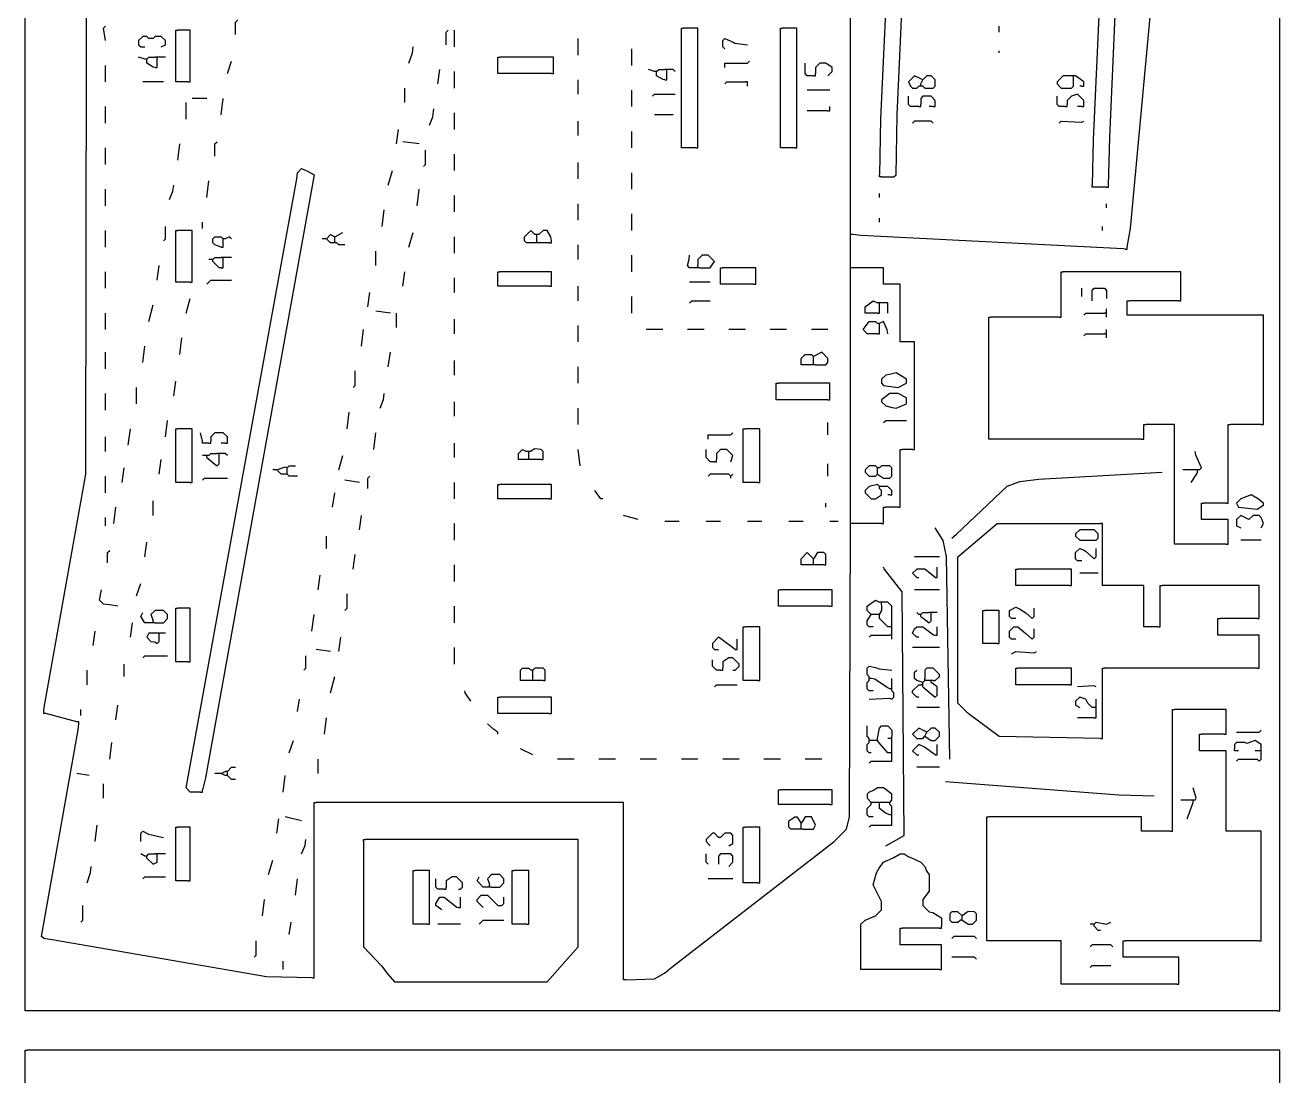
# Model space of a CAD drawing. Extents: x 46 to 1664, y 39 to 1996.
# Drawn here: x 46 to 654, y 996 to 1504 of the extents above; entities that cross this region are included whole.
import ezdxf

# ---------------------------------------------------------------- set-up
doc = ezdxf.new("R2010")
doc.units = 0
doc.layers.get('0').update_dxf_attribs({"linetype": 'CONTINUOUS'})

msp = doc.modelspace()

# ---------------------------------------------------------------- linework, layer by layer
at = {"color": 7, "linetype": 'CONTINUOUS'}
for points in [[(46, 1028), (46, 1995)], [(654, 1028), (654, 1995)], [(580, 1397), (581.538071, 1406.032995), (625.405405, 1876.932432), (626, 1878), (626, 1890), (625, 1891), (612, 1891)], [(461, 1431), (467, 1431), (468, 1432), (468.482797, 1460.983907), (485.466926, 1835.970817), (486, 1837), (486, 1854), (484, 1856), (481, 1856), (478, 1853), (477.518471, 1826.017197), (460.541176, 1459.035294), (460, 1432)], [(571, 1427), (571.521664, 1450.019931), (589, 1850), (588, 1851), (584, 1851), (582, 1849), (581.615385, 1845.076923), (563.477358, 1448.979245), (563, 1427)], [(55, 1172), (55.3, 1173.9), (75.501196, 1287.00119), (76, 1705)], [(446, 1404), (446, 1572)], [(85, 1497), (84, 1503), (85, 1504)], [(119, 1501), (119, 1502), (120, 1502)], [(125, 1502), (120, 1502)], [(126, 1501), (126, 1502), (125, 1502)], [(148, 1500), (148, 1506), (149, 1507)], [(250, 1495), (250, 1501), (251, 1502)], [(254, 1494), (254, 1502)], [(364, 1502), (364, 1503), (365, 1503)], [(364, 1446), (364, 1502)], [(371, 1503), (365, 1503)], [(372, 1502), (372, 1503), (371, 1503)], [(372, 1446), (372, 1502)], [(412, 1502), (412, 1503), (413, 1503)], [(412, 1446), (412, 1502)], [(419, 1503), (413, 1503)], [(420, 1502), (420, 1503), (419, 1503)], [(420, 1446), (420, 1502)], [(518, 1501), (518, 1504)], [(112, 1494), (114, 1495), (114, 1497), (112, 1499), (109, 1499), (108, 1498), (106, 1498), (105, 1499), (103, 1499), (101, 1497), (101, 1495), (102, 1494), (104, 1494)], [(119, 1478), (119, 1501)], [(126, 1478), (126, 1501)], [(314, 1490), (314, 1498)], [(385, 1493), (384, 1494), (384, 1497), (385, 1498), (389.1, 1496.2), (389.9, 1495.8), (396, 1495)], [(232, 1486), (233.647059, 1491.088235), (234, 1494)], [(340, 1485), (340, 1493)], [(518, 1491), (518, 1492)], [(85, 1477), (85, 1485)], [(104, 1488), (101, 1489)], [(105, 1488), (104, 1488)], [(105, 1488), (106, 1489), (109, 1489)], [(105, 1487), (105, 1488)], [(109, 1484), (108.1, 1484.2), (105, 1486), (105, 1487)], [(110, 1489), (109, 1489)], [(109, 1484), (110, 1484), (110, 1485)], [(111, 1489), (110, 1489)], [(110, 1488), (110, 1489)], [(110, 1485), (110, 1488)], [(114, 1489), (111, 1489)], [(144, 1481), (146, 1487)], [(275, 1488), (275, 1489), (276, 1489)], [(275, 1482), (275, 1488)], [(301, 1489), (276, 1489)], [(302, 1488), (302, 1489), (301, 1489)], [(302, 1482), (302, 1488)], [(385, 1485), (385, 1486), (386, 1486)], [(385, 1484), (385, 1485)], [(386, 1486), (396, 1486), (397, 1487)], [(428, 1480), (425, 1480), (424, 1481), (424, 1486)], [(435, 1480), (437, 1482), (437, 1484), (434, 1486), (431, 1486), (429, 1484), (429, 1481)], [(120, 1477), (119, 1477), (119, 1478)], [(125, 1477), (126, 1477), (126, 1478)], [(246, 1476), (247, 1483)], [(254, 1474), (254, 1482)], [(276, 1481), (275, 1481), (275, 1482)], [(301, 1481), (276, 1481)], [(301, 1481), (302, 1481), (302, 1482)], [(314, 1471), (314, 1478)], [(351, 1482), (348, 1483)], [(352, 1482), (351, 1482)], [(352, 1482), (353, 1483), (356, 1483)], [(352, 1481), (352, 1482)], [(356, 1478), (355.1, 1478.2), (352, 1480), (352, 1481)], [(357, 1483), (356, 1483)], [(356, 1478), (357, 1478), (357, 1479)], [(358, 1483), (357, 1483)], [(357, 1482), (357, 1483)], [(357, 1479), (357, 1482)], [(361, 1482), (360, 1483), (358, 1483)], [(428, 1480), (429, 1480), (429, 1481)], [(481, 1478), (477, 1480), (474, 1477), (475, 1475), (476, 1474), (478, 1474), (479, 1475)], [(480, 1476), (481, 1478)], [(481, 1475), (482, 1474), (486, 1474), (487, 1475), (487, 1478), (485, 1480), (483, 1480), (481, 1478)], [(553, 1480), (549, 1480), (546, 1477), (546, 1476), (548, 1474), (553, 1474), (554, 1475), (554, 1479)], [(554, 1480), (553, 1480)], [(555, 1480), (554, 1480)], [(554, 1479), (554, 1480)], [(559, 1476), (559, 1477), (556.1, 1479.2), (555, 1480)], [(113, 1477), (103, 1477)], [(125, 1477), (120, 1477)], [(230, 1467), (230, 1474)], [(340, 1465), (340, 1473)], [(385, 1476), (386, 1477), (395, 1477)], [(396, 1476), (396, 1477), (395, 1477)], [(396, 1475), (396, 1476)], [(436, 1473), (425, 1473)], [(480, 1475), (479, 1475)], [(480, 1475), (480, 1476)], [(481, 1475), (480, 1475)], [(558, 1475), (557, 1475)], [(558, 1475), (559, 1475), (559, 1476)], [(124, 1459), (124, 1467)], [(134, 1469), (127, 1469)], [(141, 1461), (142, 1469)], [(350, 1470), (351, 1471), (361, 1471)], [(479, 1465), (475, 1465), (474, 1466), (474, 1470)], [(479, 1465), (480, 1465), (480, 1466)], [(487, 1466), (487, 1468), (485, 1470), (481, 1470), (480, 1469), (480, 1466)], [(486, 1465), (487, 1465), (487, 1466)], [(550, 1465), (547, 1465), (546, 1466), (546, 1470)], [(550, 1465), (551, 1465), (551, 1466)], [(559, 1466), (559, 1468), (556, 1471), (553, 1470), (551, 1468), (551, 1466)], [(558, 1465), (559, 1465), (559, 1466)], [(85, 1457), (85, 1465)], [(242, 1456), (243.615385, 1460.076923), (244, 1464)], [(254, 1454), (254, 1462)], [(360, 1461), (351, 1461)], [(435, 1463), (425, 1463)], [(435, 1463), (436, 1463), (436, 1464)], [(436, 1464), (436, 1465)], [(486, 1465), (484, 1465)], [(558, 1465), (556, 1465)], [(226, 1447), (227, 1454)], [(314, 1451), (314, 1458)], [(486, 1457), (485, 1458), (477, 1458), (476, 1457)], [(547, 1457), (548, 1458), (558, 1457.5), (559, 1458)], [(138, 1441), (138, 1447), (139, 1448)], [(237, 1447), (229, 1448)], [(340, 1445), (340, 1453)], [(85, 1437), (85, 1445)], [(120, 1439), (121, 1447)], [(239, 1436), (240, 1437), (240, 1444)], [(254, 1434), (254, 1442)], [(365, 1445), (364, 1445), (364, 1446)], [(371, 1445), (365, 1445)], [(371, 1445), (372, 1445), (372, 1446)], [(413, 1445), (412, 1445), (412, 1446)], [(419, 1445), (413, 1445)], [(419, 1445), (420, 1445), (420, 1446)], [(131, 1133), (126, 1133), (124, 1135), (177.647059, 1430.088235), (178, 1433), (180, 1435), (182.9, 1433.7), (186, 1432), (133.352941, 1139.911765), (132, 1134)], [(314, 1430), (314, 1438)], [(134, 1421), (135, 1429)], [(222, 1427), (224, 1434)], [(340, 1425), (340, 1433)], [(461, 1431), (460, 1431), (460, 1432)], [(85, 1417), (85, 1425)], [(116, 1420), (117.647059, 1424.088235), (118, 1427)], [(236, 1417), (237, 1425)], [(460, 1421), (460, 1423)], [(564, 1426), (563, 1426), (563, 1427)], [(570, 1426), (564, 1426)], [(570, 1426), (571, 1426), (571, 1427)], [(254, 1414), (254, 1422)], [(314, 1410), (314, 1418)], [(570, 1416), (570, 1418)], [(219, 1407), (220, 1415)], [(340, 1405), (340, 1413)], [(460, 1409), (460, 1411)], [(85, 1397), (85, 1405)], [(113, 1400), (114, 1401), (114, 1407)], [(119, 1404), (119, 1405), (120, 1405)], [(126, 1405), (120, 1405)], [(127, 1404), (127, 1405), (126, 1405)], [(132, 1406), (132, 1409)], [(293, 1399), (289, 1399), (288, 1400), (288, 1402), (291, 1405), (293, 1403)], [(301, 1400), (300.7, 1401.9), (299, 1405), (297, 1405), (295, 1403)], [(568, 1405), (568, 1407)], [(119, 1381), (119, 1404)], [(127, 1381), (127, 1404)], [(141, 1397), (138, 1398), (137, 1399), (137, 1401), (138, 1402), (141, 1402), (142, 1401)], [(143, 1401), (142, 1401)], [(142, 1400), (142, 1401)], [(142, 1398), (142, 1400)], [(146, 1401), (145, 1402), (143, 1401)], [(192, 1401), (190, 1401)], [(192, 1401), (194, 1403), (196, 1402)], [(195, 1399), (194, 1399), (192, 1401)], [(196, 1399), (195, 1399)], [(196, 1402), (200, 1404)], [(196, 1400), (196, 1402)], [(196, 1399), (196, 1400)], [(197, 1399), (196, 1399)], [(201, 1398), (198, 1398), (197, 1399)], [(232, 1397), (234, 1404)], [(254, 1394), (254, 1402)], [(294, 1403), (293, 1403)], [(294, 1399), (293, 1399)], [(295, 1403), (294, 1403)], [(294, 1402), (294, 1403)], [(294, 1400), (294, 1402)], [(294, 1399), (294, 1400)], [(295, 1399), (294, 1399)], [(300, 1399), (295, 1399)], [(300, 1399), (301, 1399), (301, 1400)], [(446, 1403), (446, 1404)], [(447, 1403), (446, 1403)], [(446, 1402), (446, 1403)], [(446, 1388), (446, 1402)], [(579, 1396), (578.1, 1396.2), (450.923077, 1402.615385), (447, 1403)], [(141, 1397), (142, 1397), (142, 1398)], [(216, 1388), (216, 1395)], [(314, 1391), (314, 1398)], [(340, 1385), (340, 1393)], [(371, 1387), (368, 1387), (367, 1388), (367.7, 1391.1), (368, 1393)], [(373, 1387), (378, 1387), (379.2, 1388.9), (380, 1390), (377, 1393), (374, 1393), (372, 1391), (372, 1388)], [(579, 1396), (580, 1396), (580, 1397)], [(110, 1381), (111, 1388)], [(136, 1391), (135, 1391)], [(137, 1391), (136, 1391)], [(137, 1391), (138, 1392), (141, 1392)], [(137, 1390), (137, 1391)], [(141, 1387), (140, 1387), (137, 1390)], [(142, 1392), (141, 1392)], [(141, 1387), (142, 1387), (142, 1388)], [(143, 1392), (142, 1392)], [(142, 1391), (142, 1392)], [(142, 1388), (142, 1391)], [(146, 1392), (143, 1392)], [(372, 1387), (371, 1387)], [(372, 1387), (372, 1388)], [(373, 1387), (372, 1387)], [(383, 1386), (383, 1387), (384, 1387)], [(399, 1387), (384, 1387)], [(400, 1386), (400, 1387), (399, 1387)], [(446, 1387), (446, 1388)], [(447, 1387), (446, 1387)], [(446, 1386), (446, 1387)], [(461, 1387), (447, 1387)], [(462, 1386), (462, 1387), (461, 1387)], [(85, 1377), (85, 1385)], [(120, 1380), (119, 1380), (119, 1381)], [(126, 1380), (127, 1380), (127, 1381)], [(134, 1379), (136, 1381), (146, 1381)], [(229, 1378), (230, 1385)], [(254, 1375), (254, 1382)], [(275, 1384), (275, 1385), (276, 1385)], [(275, 1379), (275, 1384)], [(300, 1385), (276, 1385)], [(301, 1384), (301, 1385), (300, 1385)], [(301, 1379), (301, 1384)], [(383, 1380), (383, 1386)], [(400, 1380), (400, 1386)], [(446, 1264), (446, 1386)], [(462, 1380), (462, 1386)], [(548, 1384), (548, 1385), (549, 1385)], [(548, 1364), (548, 1384)], [(605, 1385), (549, 1385)], [(606, 1384), (606, 1385), (605, 1385)], [(606, 1372), (606, 1384)], [(126, 1380), (120, 1380)], [(212, 1368), (213, 1375)], [(276, 1378), (275, 1378), (275, 1379)], [(300, 1378), (276, 1378)], [(300, 1378), (301, 1378), (301, 1379)], [(314, 1371), (314, 1378)], [(378, 1380), (368, 1380)], [(384, 1379), (383, 1379), (383, 1380)], [(399, 1379), (384, 1379)], [(399, 1379), (400, 1379), (400, 1380)], [(463, 1379), (462, 1379), (462, 1380)], [(469, 1379), (463, 1379)], [(470, 1378), (470, 1379), (469, 1379)], [(470, 1352), (470, 1378)], [(558, 1373), (558, 1377)], [(563, 1371), (563, 1376), (564, 1377), (569, 1377), (570, 1376), (570, 1372)], [(106, 1361), (108, 1369)], [(124, 1365), (126, 1372)], [(340, 1365), (340, 1373)], [(368, 1370), (369, 1371), (378, 1371)], [(453, 1366), (453, 1368), (457, 1371), (459, 1370)], [(460, 1370), (459, 1370)], [(461, 1370), (460, 1370)], [(460, 1369), (460, 1370)], [(460, 1366), (460, 1369)], [(463, 1370), (461, 1370)], [(464, 1369), (464, 1370), (463, 1370)], [(464, 1365), (464, 1369)], [(580, 1370), (580, 1371), (581, 1371)], [(580, 1365), (580, 1370)], [(605, 1371), (581, 1371)], [(605, 1371), (606, 1371), (606, 1372)], [(85, 1357), (85, 1365)], [(223, 1365), (216, 1366)], [(226, 1358), (226, 1365)], [(254, 1355), (254, 1362)], [(454, 1365), (453, 1365), (453, 1366)], [(459, 1365), (454, 1365)], [(459, 1365), (460, 1365), (460, 1366)], [(513, 1362), (513, 1363), (514, 1363)], [(513, 1305), (513, 1362)], [(547, 1363), (514, 1363)], [(547, 1363), (548, 1363), (548, 1364)], [(559, 1364), (560, 1365), (569, 1365)], [(570, 1365), (569, 1365)], [(570, 1366), (570, 1367)], [(570, 1365), (570, 1366)], [(570, 1364), (570, 1365)], [(570, 1363), (570, 1364)], [(581, 1364), (580, 1364), (580, 1365)], [(645, 1364), (581, 1364)], [(646, 1363), (646, 1364), (645, 1364)], [(646, 1312), (646, 1363)], [(209, 1349), (210, 1357)], [(314, 1351), (314, 1359)], [(355, 1357), (347, 1357)], [(375, 1357), (367, 1357)], [(395, 1357), (387, 1357)], [(415, 1357), (407, 1357)], [(435, 1357), (427, 1357)], [(459, 1355), (454, 1355), (452, 1357), (455, 1361), (458, 1361), (459, 1360)], [(460, 1360), (459, 1360)], [(459, 1355), (460, 1355), (460, 1356)], [(464, 1355), (463.7, 1356.9), (462, 1361), (460, 1360)], [(460, 1359), (460, 1360)], [(460, 1356), (460, 1359)], [(570, 1356), (570, 1357)], [(570, 1355), (570, 1356)], [(121, 1345), (122, 1353)], [(471, 1351), (470, 1351), (470, 1352)], [(476, 1351), (471, 1351)], [(477, 1350), (477, 1351), (476, 1351)], [(477, 1300), (477, 1350)], [(559, 1354), (560, 1355), (569, 1355)], [(570, 1355), (569, 1355)], [(570, 1354), (570, 1355)], [(570, 1353), (570, 1354)], [(85, 1338), (85, 1346)], [(103, 1341), (104, 1349)], [(222, 1339), (223, 1346)], [(422, 1341), (422, 1343), (424, 1345), (427, 1345), (428, 1344)], [(429, 1340), (434, 1340), (435, 1341), (435, 1343), (432, 1346), (428, 1344)], [(428, 1341), (428, 1344)], [(254, 1335), (254, 1342)], [(314, 1331), (314, 1339)], [(423, 1340), (422, 1340), (422, 1341)], [(427, 1340), (423, 1340)], [(428, 1340), (427, 1340)], [(428, 1340), (428, 1341)], [(429, 1340), (428, 1340)], [(118, 1325), (119, 1332)], [(205, 1329), (206, 1330), (206, 1337)], [(469, 1329), (473, 1331), (473, 1333), (468, 1336), (464.9, 1335.3), (463, 1335), (461, 1333), (461, 1331), (462, 1330), (469, 1329)], [(85, 1318), (85, 1326)], [(100, 1321), (100, 1329)], [(218, 1319), (219.647059, 1323.088235), (220, 1326)], [(410, 1330), (410, 1331), (411, 1331)], [(410, 1324), (410, 1330)], [(435, 1331), (411, 1331)], [(436, 1330), (436, 1331), (435, 1331)], [(436, 1324), (436, 1330)], [(468, 1319), (473, 1321), (473, 1324), (469, 1326), (465, 1326), (461, 1323), (461, 1322), (463, 1320), (466.1, 1319.3), (468, 1319)], [(254, 1315), (254, 1322)], [(411, 1323), (410, 1323), (410, 1324)], [(435, 1323), (411, 1323)], [(435, 1323), (436, 1323), (436, 1324)], [(202, 1309), (203, 1317)], [(314, 1311), (314, 1319)], [(96, 1301), (97, 1309)], [(114, 1305), (115, 1313)], [(119, 1308), (119, 1309), (120, 1309)], [(119, 1284), (119, 1308)], [(126, 1309), (120, 1309)], [(127, 1308), (127, 1309), (126, 1309)], [(127, 1284), (127, 1308)], [(394, 1308), (394, 1309), (395, 1309)], [(394, 1284), (394, 1308)], [(401, 1309), (395, 1309)], [(402, 1308), (402, 1309), (401, 1309)], [(402, 1284), (402, 1308)], [(435, 1306), (435, 1312)], [(462, 1312), (463, 1313), (473, 1313)], [(588, 1310), (588, 1311), (589, 1311)], [(588, 1305), (588, 1310)], [(602, 1311), (589, 1311)], [(603, 1310), (603, 1311), (602, 1311)], [(603, 1254), (603, 1310)], [(629, 1310), (629, 1311), (630, 1311)], [(629, 1274), (629, 1310)], [(645, 1311), (630, 1311)], [(645, 1311), (646, 1311), (646, 1312)], [(85, 1298), (85, 1305)], [(132, 1303), (131, 1307)], [(133, 1302), (132, 1302), (132, 1303)], [(135, 1302), (133, 1302)], [(135, 1302), (136, 1302), (136, 1303)], [(144, 1303), (144, 1305), (142, 1307), (138, 1307), (136, 1305), (136, 1303)], [(143, 1302), (141, 1302)], [(143, 1302), (144, 1302), (144, 1303)], [(215, 1299), (216, 1307)], [(254, 1295), (254, 1302)], [(377, 1305), (377, 1306), (378, 1306)], [(377, 1304), (377, 1305)], [(378, 1306), (388, 1306), (389, 1307)], [(514, 1304), (513, 1304), (513, 1305)], [(587, 1304), (514, 1304)], [(587, 1304), (588, 1304), (588, 1305)], [(133, 1296), (132, 1296)], [(134, 1296), (133, 1296)], [(135, 1296), (134, 1296)], [(134, 1295), (134, 1296)], [(134, 1295), (137.9, 1291.8), (139, 1291), (140, 1292), (140, 1296)], [(135, 1296), (136, 1297), (139, 1297)], [(140, 1297), (139, 1297)], [(141, 1297), (140, 1297)], [(140, 1296), (140, 1297)], [(144, 1296), (143, 1297), (141, 1297)], [(198, 1289), (200, 1296)], [(285, 1295), (285, 1297), (287, 1299), (289, 1298)], [(290, 1298), (289, 1298)], [(291, 1298), (290, 1298)], [(290, 1297), (290, 1298)], [(290, 1295), (290, 1297)], [(297, 1295), (297, 1298), (296, 1299), (292.9, 1299.2), (291, 1298)], [(315, 1291), (314, 1299)], [(380, 1293), (378, 1293), (376, 1295), (376, 1299)], [(388, 1293), (389, 1296), (386, 1299), (383, 1299), (381, 1297), (381, 1294)], [(470, 1298), (470, 1299), (471, 1299)], [(470, 1272), (470, 1298)], [(476, 1299), (471, 1299)], [(476, 1299), (477, 1299), (477, 1300)], [(615, 1289), (616, 1290), (613.3, 1296.1), (613, 1298)], [(93, 1283), (94, 1290)], [(111, 1287), (112, 1294)], [(168, 1289), (166, 1289)], [(168, 1289), (172, 1290.5), (173, 1290)], [(172, 1287), (170, 1287), (168, 1289)], [(173, 1290), (174, 1291), (177, 1291)], [(173, 1288), (173, 1290)], [(286, 1294), (285, 1294), (285, 1295)], [(289, 1294), (286, 1294)], [(290, 1294), (289, 1294)], [(290, 1294), (290, 1295)], [(291, 1294), (290, 1294)], [(296, 1294), (291, 1294)], [(296, 1294), (297, 1294), (297, 1295)], [(380, 1293), (381, 1293), (381, 1294)], [(435, 1286), (435, 1292)], [(459, 1290), (458, 1291), (455, 1291), (453, 1289), (453, 1288), (455, 1286), (458, 1286), (459, 1287)], [(459, 1287), (462, 1285), (465, 1285), (466, 1286), (466, 1290), (465, 1291), (461, 1291), (460, 1290)], [(460, 1290), (459, 1290)], [(459, 1289), (459, 1290)], [(459, 1287), (459, 1289)], [(613, 1289), (607, 1289)], [(614, 1289), (613, 1289)], [(615, 1289), (614, 1289)], [(614, 1288), (614, 1289)], [(85, 1278), (85, 1286)], [(120, 1283), (119, 1283), (119, 1284)], [(126, 1283), (120, 1283)], [(126, 1283), (127, 1283), (127, 1284)], [(132, 1284), (133, 1285), (144, 1285)], [(173, 1287), (172, 1287)], [(173, 1287), (173, 1288)], [(178, 1286), (174, 1286), (173, 1287)], [(208, 1283), (201, 1284)], [(212, 1280), (212, 1285), (213, 1286)], [(254, 1275), (254, 1283)], [(388, 1286), (387, 1287), (378, 1287), (377, 1286)], [(388, 1286), (389, 1287)], [(388, 1285), (388, 1286)], [(395, 1283), (394, 1283), (394, 1284)], [(401, 1283), (395, 1283)], [(401, 1283), (402, 1283), (402, 1284)], [(495, 1256), (497.153846, 1257.769231), (521.846154, 1281.230769), (527.923077, 1283.384615), (537.023691, 1284.526185), (597, 1288)], [(611, 1283), (613.8, 1287.1), (614, 1288)], [(195, 1271), (196, 1278)], [(275, 1281), (275, 1282), (276, 1282)], [(275, 1276), (275, 1281)], [(300, 1282), (276, 1282)], [(301, 1281), (301, 1282), (300, 1282)], [(301, 1276), (301, 1281)], [(326, 1275), (325, 1275), (322.8, 1277.9), (322, 1279)], [(460, 1281), (459, 1282), (455, 1281), (453, 1279), (453, 1278), (456, 1275), (458, 1275), (461, 1277), (461, 1279), (460, 1280)], [(461, 1281), (460, 1281)], [(460, 1280), (460, 1281)], [(466, 1278), (466, 1279), (464, 1281), (461, 1281)], [(465, 1277), (464, 1277)], [(465, 1277), (466, 1277), (466, 1278)], [(643, 1270), (646, 1272), (646, 1273), (643.1, 1275.2), (640, 1277), (637.9, 1276.2), (635, 1275), (633, 1273), (634, 1271), (643, 1270)], [(89, 1263), (90, 1271)], [(108, 1267), (108, 1274)], [(276, 1275), (275, 1275), (275, 1276)], [(300, 1275), (276, 1275)], [(300, 1275), (301, 1275), (301, 1276)], [(434, 1271), (434, 1273)], [(462, 1270), (462, 1271), (463, 1271)], [(469, 1271), (463, 1271)], [(469, 1271), (470, 1271), (470, 1272)], [(616, 1272), (616, 1273), (617, 1273)], [(616, 1266), (616, 1272)], [(628, 1273), (617, 1273)], [(628, 1273), (629, 1273), (629, 1274)], [(85, 1262), (85, 1266)], [(208, 1260), (209, 1267)], [(343, 1265), (336, 1267)], [(462, 1264), (462, 1270)], [(617, 1265), (616, 1265), (616, 1266)], [(628, 1265), (617, 1265)], [(629, 1264), (629, 1265), (628, 1265)], [(645, 1261), (646, 1263), (645, 1266), (644, 1267), (641, 1267), (639, 1265), (635, 1267), (633, 1265), (633, 1262), (635, 1261)], [(254, 1255), (254, 1263)], [(337, 1042), (350.969027, 1042.464602), (355.804878, 1045.243902), (360.195122, 1048.756098), (438, 1109), (444, 1115), (445.503546, 1121.003496), (446, 1262)], [(363, 1264), (356, 1264)], [(383, 1264), (376, 1264)], [(403, 1264), (396, 1264)], [(423, 1264), (416, 1264)], [(440, 1264), (436, 1264)], [(446, 1263), (446, 1264)], [(447, 1263), (446, 1263)], [(446, 1262), (446, 1263)], [(461, 1263), (447, 1263)], [(461, 1263), (462, 1263), (462, 1264)], [(494, 1149), (492.42, 1247.06), (490.8, 1254.9), (487, 1261)], [(567, 1159), (518.03762, 1159.959309), (503, 1171), (498, 1176), (498, 1247), (517, 1263), (567, 1263)], [(565, 1255), (566, 1256), (566, 1258), (564, 1260), (557, 1260), (555, 1258), (555, 1257), (557, 1255), (565, 1255)], [(568, 1262), (568, 1263), (567, 1263)], [(568, 1234), (568, 1262)], [(629, 1254), (629, 1264)], [(104, 1247), (105, 1254)], [(192, 1251), (192, 1257)], [(604, 1253), (603, 1253), (603, 1254)], [(628, 1253), (604, 1253)], [(628, 1253), (629, 1253), (629, 1254)], [(645, 1255), (635, 1255)], [(86, 1244), (86, 1249), (87, 1250)], [(205, 1241), (206, 1248)], [(422, 1244), (422, 1246), (425, 1249), (428, 1246)], [(434, 1244), (434, 1248), (433, 1249), (430, 1249), (428, 1246)], [(489, 1247), (477, 1247)], [(558, 1245), (556, 1245), (555, 1246), (555, 1249), (557, 1251), (559.1, 1250.2), (559.804878, 1249.756098), (564, 1246), (565, 1247), (565, 1251)], [(254, 1235), (254, 1243)], [(423, 1243), (422, 1243), (422, 1244)], [(427, 1243), (423, 1243)], [(428, 1243), (427, 1243)], [(428, 1244), (428, 1246)], [(428, 1243), (428, 1244)], [(429, 1243), (428, 1243)], [(433, 1243), (429, 1243)], [(433, 1243), (434, 1243), (434, 1244)], [(463, 1107), (472, 1112), (471, 1230), (462.24, 1241.18), (462, 1242)], [(487, 1237), (482, 1241), (478, 1241), (476, 1239), (478, 1237), (479, 1237)], [(488, 1238), (488, 1242)], [(526, 1240), (526, 1241), (527, 1241)], [(552, 1241), (527, 1241)], [(553, 1240), (553, 1241), (552, 1241)], [(188, 1231), (189, 1238)], [(487, 1237), (488, 1237), (488, 1238)], [(526, 1234), (526, 1240)], [(553, 1234), (553, 1240)], [(566, 1239), (557, 1239)], [(91, 1223), (86.911765, 1223.647059), (84, 1224), (82, 1226), (83, 1231)], [(100, 1228), (102, 1234)], [(201, 1221), (202, 1222), (202, 1229)], [(411, 1230), (411, 1231), (412, 1231)], [(411, 1224), (411, 1230)], [(436, 1231), (412, 1231)], [(437, 1230), (437, 1231), (436, 1231)], [(437, 1224), (437, 1230)], [(489, 1231), (477, 1231)], [(527, 1233), (526, 1233), (526, 1234)], [(552, 1233), (527, 1233)], [(552, 1233), (553, 1233), (553, 1234)], [(569, 1233), (568, 1233), (568, 1234)], [(587, 1233), (569, 1233)], [(588, 1232), (588, 1233), (587, 1233)], [(588, 1214), (588, 1232)], [(596, 1232), (596, 1233), (597, 1233)], [(596, 1214), (596, 1232)], [(643, 1233), (597, 1233)], [(644, 1232), (644, 1233), (643, 1233)], [(644, 1218), (644, 1232)], [(254, 1215), (254, 1223)], [(412, 1223), (411, 1223), (411, 1224)], [(436, 1223), (412, 1223)], [(436, 1223), (437, 1223), (437, 1224)], [(456, 1219), (454, 1221), (454, 1223), (458, 1226), (460, 1225)], [(461, 1225), (460, 1225)], [(460, 1219), (461.2, 1220.9), (461.2, 1223.1), (461, 1224)], [(462, 1225), (461, 1225)], [(461, 1224), (461, 1225)], [(466, 1214), (466, 1223), (464, 1225), (462, 1225)], [(526, 1217), (524, 1217), (523, 1218), (523, 1221), (526, 1222.5), (527.846154, 1221.769231), (530.82, 1219.76), (534, 1217), (535, 1218), (535, 1222)], [(107, 1215), (104, 1215), (102, 1218), (103, 1220)], [(109, 1215), (113, 1215), (115, 1217), (115, 1219), (113, 1221), (109, 1221), (107, 1219), (107.8, 1216.9), (108, 1216)], [(108, 1215), (108, 1216)], [(119, 1221), (119, 1222), (120, 1222)], [(119, 1197), (119, 1221)], [(125, 1222), (120, 1222)], [(126, 1221), (126, 1222), (125, 1222)], [(126, 1197), (126, 1221)], [(185, 1211), (186, 1219)], [(457, 1213), (455, 1213), (454, 1214), (454, 1216), (456, 1219)], [(459, 1219), (456, 1219)], [(460, 1219), (459, 1219)], [(460, 1218), (460, 1219)], [(465, 1213), (464, 1213), (460, 1217), (460, 1218)], [(479, 1219), (478, 1220)], [(480, 1219), (479, 1219)], [(480, 1219), (481, 1220), (484, 1220)], [(480, 1218), (480, 1219)], [(480, 1218), (481.846154, 1216.769231), (484, 1215), (485, 1216), (485, 1219)], [(485, 1220), (484, 1220)], [(486, 1220), (485, 1220)], [(485, 1219), (485, 1220)], [(488, 1220), (486, 1220)], [(510, 1220), (510, 1221), (511, 1221)], [(510, 1206), (510, 1220)], [(517, 1221), (511, 1221)], [(518, 1220), (518, 1221), (517, 1221)], [(518, 1206), (518, 1220)], [(624, 1216), (624, 1217), (625, 1217)], [(624, 1210), (624, 1216)], [(643, 1217), (625, 1217)], [(643, 1217), (644, 1217), (644, 1218)], [(79, 1204), (80, 1211)], [(97, 1208), (98, 1215)], [(110, 1210), (106, 1210), (105, 1208), (107, 1206), (108.9, 1205.7), (110, 1205), (111, 1206), (111, 1209)], [(108, 1215), (107, 1215)], [(109, 1215), (108, 1215)], [(111, 1210), (110, 1210)], [(112, 1210), (111, 1210)], [(111, 1209), (111, 1210)], [(114, 1210), (112, 1210)], [(394, 1212), (394, 1213), (395, 1213)], [(394, 1188), (394, 1212)], [(401, 1213), (395, 1213)], [(402, 1212), (402, 1213), (401, 1213)], [(402, 1188), (402, 1212)], [(466, 1213), (465, 1213)], [(466, 1213), (466, 1214)], [(466, 1212), (466, 1213)], [(466, 1210), (466, 1212)], [(466, 1209), (466, 1210)], [(479, 1208), (478, 1208), (476, 1210), (477, 1212), (478, 1213), (481, 1213), (486.1, 1209.2), (487, 1209)], [(487, 1209), (488, 1209), (488, 1210)], [(488, 1210), (488, 1213)], [(526, 1207), (524, 1207), (523, 1208), (523, 1211), (525, 1213), (527, 1213), (530.82, 1209.76), (534, 1207), (535, 1208), (535, 1212)], [(589, 1213), (588, 1213), (588, 1214)], [(595, 1213), (589, 1213)], [(595, 1213), (596, 1213), (596, 1214)], [(625, 1209), (624, 1209), (624, 1210)], [(198, 1201), (199, 1208)], [(390, 1202), (383.1, 1207.2), (382, 1208), (379, 1205), (379, 1203), (380, 1202), (382, 1202)], [(391, 1203), (391, 1207)], [(455, 1208), (456, 1209), (465, 1209)], [(466, 1209), (465, 1209)], [(466, 1208), (466, 1209)], [(466, 1207), (466, 1208)], [(511, 1205), (510, 1205), (510, 1206)], [(517, 1205), (511, 1205)], [(517, 1205), (518, 1205), (518, 1206)], [(643, 1209), (625, 1209)], [(644, 1208), (644, 1209), (643, 1209)], [(644, 1194), (644, 1208)], [(103, 1198), (104, 1199), (115, 1199)], [(181, 1192), (182, 1193), (182, 1199)], [(194, 1201), (187, 1202)], [(254, 1195), (254, 1203)], [(389, 1192), (390, 1192), (392, 1194), (392, 1195), (389, 1198), (387, 1198), (384, 1196), (384, 1193)], [(390, 1202), (391, 1202), (391, 1203)], [(489, 1203), (476, 1203)], [(524, 1200), (526, 1201), (535, 1200.5), (536, 1201)], [(76, 1185), (76, 1192)], [(94, 1189), (94, 1195)], [(120, 1196), (119, 1196), (119, 1197)], [(125, 1196), (120, 1196)], [(125, 1196), (126, 1196), (126, 1197)], [(286, 1188), (286, 1192), (287, 1193), (290, 1193), (291, 1192)], [(292, 1192), (291, 1192)], [(298, 1188), (298, 1192), (297, 1193), (293, 1193), (292, 1192)], [(292, 1191), (292, 1192)], [(383, 1192), (381, 1192), (379, 1194), (379, 1197)], [(383, 1192), (384, 1192), (384, 1193)], [(455, 1189), (454, 1190), (454, 1193), (455, 1194), (458.1, 1193.3), (459.9, 1192.7), (466, 1192)], [(481, 1186), (478, 1187), (477, 1188), (477, 1191), (478, 1192)], [(486, 1187), (487, 1187), (489, 1189), (489, 1190), (486, 1193), (483, 1193), (482, 1192), (482, 1188)], [(526, 1192), (526, 1193), (527, 1193)], [(526, 1186), (526, 1192)], [(552, 1193), (527, 1193)], [(553, 1192), (553, 1193), (552, 1193)], [(553, 1186), (553, 1192)], [(568, 1192), (568, 1193), (569, 1193)], [(568, 1160), (568, 1192)], [(643, 1193), (569, 1193)], [(643, 1193), (644, 1193), (644, 1194)], [(194, 1181), (196, 1189)], [(287, 1187), (286, 1187), (286, 1188)], [(291, 1187), (287, 1187)], [(292, 1187), (291, 1187)], [(292, 1188), (292, 1191)], [(292, 1187), (292, 1188)], [(293, 1187), (292, 1187)], [(297, 1187), (293, 1187)], [(297, 1187), (298, 1187), (298, 1188)], [(395, 1187), (394, 1187), (394, 1188)], [(401, 1187), (395, 1187)], [(401, 1187), (402, 1187), (402, 1188)], [(457, 1182), (455, 1182), (454, 1183), (454, 1186), (455, 1187)], [(455, 1188), (455, 1189)], [(456, 1188), (455, 1188)], [(455, 1187), (455, 1188)], [(465, 1183), (464.18, 1183.24), (457.8, 1187.6), (456, 1188)], [(466, 1184), (466, 1188)], [(481, 1186), (482, 1187)], [(481, 1185), (481, 1186)], [(481, 1184), (487, 1179), (488, 1180), (488, 1184), (486.1, 1185.2), (485, 1186)], [(482, 1187), (482, 1188)], [(483, 1187), (482, 1187)], [(484, 1187), (483, 1187)], [(485, 1187), (484, 1187)], [(486, 1187), (485, 1187)], [(485, 1186), (485, 1187)], [(527, 1185), (526, 1185), (526, 1186)], [(552, 1185), (553, 1185), (553, 1186)], [(262, 1177), (259.2, 1181.1), (259, 1182)], [(380, 1184), (381, 1185), (391, 1185)], [(455, 1178), (465, 1178.5), (466, 1178), (467, 1179), (467, 1181), (466, 1182)], [(466, 1183), (465, 1183)], [(466, 1183), (466, 1184)], [(466, 1182), (466, 1183)], [(479, 1179), (478, 1179), (476, 1181), (476, 1182), (479, 1185), (480, 1185)], [(481, 1185), (480, 1185)], [(481, 1184), (481, 1185)], [(552, 1185), (527, 1185)], [(565, 1184), (564, 1184.5), (556, 1184)], [(90, 1168), (91, 1175)], [(178, 1172), (179, 1178)], [(275, 1178), (275, 1179), (276, 1179)], [(275, 1172), (275, 1178)], [(300, 1179), (276, 1179)], [(301, 1178), (301, 1179), (300, 1179)], [(301, 1172), (301, 1178)], [(489, 1174), (478, 1174)], [(564, 1174), (563, 1174), (561, 1176), (560, 1178), (557, 1179), (555, 1177), (555, 1175), (557, 1174)], [(565, 1174), (564, 1174)], [(565, 1175), (565, 1178)], [(565, 1174), (565, 1175)], [(565, 1173), (565, 1174)], [(56, 1171), (55, 1171), (55, 1172)], [(71, 1167), (56, 1171)], [(73, 1170), (73, 1173)], [(191, 1161), (192, 1169)], [(276, 1171), (275, 1171), (275, 1172)], [(300, 1171), (276, 1171)], [(300, 1171), (301, 1171), (301, 1172)], [(564, 1169), (556, 1169)], [(564, 1169), (565, 1169), (565, 1170)], [(565, 1170), (565, 1173)], [(602, 1172), (602, 1173), (603, 1173)], [(602, 1115), (602, 1172)], [(627, 1173), (603, 1173)], [(628, 1172), (628, 1173), (627, 1173)], [(628, 1162), (628, 1172)], [(185, 1043), (163.020755, 1043.477358), (59.053846, 1061.430769), (57.911765, 1061.647059), (55, 1062), (54, 1063), (71.647059, 1163.088235), (72, 1166)], [(72, 1166), (72, 1167), (71, 1167)], [(275, 1161), (275, 1162), (273.18, 1163.24), (270, 1166)], [(455, 1159), (454, 1160), (454, 1165)], [(459, 1159), (460, 1164), (461, 1165), (464, 1165), (466, 1163), (466, 1160)], [(483, 1162), (479, 1164), (476, 1161), (478, 1159), (481, 1159), (482, 1160)], [(482, 1160), (485, 1158), (487, 1158), (489, 1160), (489, 1162), (487, 1164), (485, 1164), (483, 1162)], [(482, 1160), (483, 1162)], [(627, 1161), (628, 1161), (628, 1162)], [(633, 1162), (644, 1162), (645, 1163)], [(87, 1149), (88, 1157)], [(174, 1152), (176, 1158)], [(456, 1152), (455, 1152), (454, 1153), (454, 1156), (455, 1157)], [(455, 1158), (455, 1159)], [(456, 1158), (455, 1158)], [(455, 1157), (455, 1158)], [(458, 1158), (456, 1158)], [(459, 1158), (458, 1158)], [(459, 1158), (459, 1159)], [(465, 1152), (464, 1152), (459.8, 1156.9), (459, 1158)], [(465, 1159), (464, 1159)], [(466, 1159), (465, 1159)], [(466, 1159), (466, 1160)], [(466, 1158), (466, 1159)], [(466, 1153), (466, 1158)], [(487, 1151), (481.804878, 1154.756098), (479, 1156), (476, 1153), (478, 1151), (479, 1151)], [(488, 1152), (488, 1156)], [(567, 1159), (568, 1159), (568, 1160)], [(615, 1160), (615, 1161), (616, 1161)], [(615, 1154), (615, 1160)], [(627, 1161), (616, 1161)], [(645, 1154), (645, 1156), (643.1, 1157.2), (642, 1158), (638, 1156.5), (637, 1157), (633, 1157), (632, 1156), (632, 1154)], [(292, 1151), (286, 1154)], [(466, 1152), (465, 1152)], [(466, 1152), (466, 1153)], [(466, 1151), (466, 1152)], [(466, 1149), (466, 1151)], [(487, 1151), (488, 1151), (488, 1152)], [(616, 1153), (615, 1153), (615, 1154)], [(627, 1153), (616, 1153)], [(628, 1152), (628, 1153), (627, 1153)], [(628, 1115), (628, 1152)], [(633, 1153), (632, 1153), (632, 1154)], [(634, 1153), (633, 1153)], [(633, 1148), (634, 1149), (643, 1149), (644, 1148), (645, 1149), (645, 1152)], [(644, 1153), (642, 1153)], [(645, 1153), (644, 1153)], [(645, 1153), (645, 1154)], [(645, 1152), (645, 1153)], [(144, 1143), (146, 1145), (148, 1145)], [(188, 1142), (188, 1149)], [(312, 1149), (304, 1149)], [(332, 1149), (324, 1149)], [(352, 1149), (344, 1149)], [(372, 1149), (364, 1149)], [(392, 1149), (384, 1149)], [(412, 1149), (404, 1149)], [(432, 1149), (424, 1149)], [(455, 1147), (456, 1148), (465, 1148)], [(465, 1148), (466, 1148), (466, 1149)], [(489, 1145), (478, 1145)], [(77, 1141), (71, 1142)], [(84, 1130), (84, 1137)], [(141, 1142), (138, 1142)], [(141, 1142), (143, 1143)], [(143, 1141), (141, 1142)], [(144, 1143), (143, 1143)], [(144, 1141), (143, 1141)], [(144, 1142), (144, 1143)], [(144, 1141), (144, 1142)], [(148, 1139), (146, 1139), (144, 1141)], [(171, 1133), (172, 1141)], [(593, 1131), (576.026154, 1131.470769), (492, 1138)], [(131, 1133), (132, 1133), (132, 1134)], [(411, 1133), (411, 1134), (412, 1134)], [(411, 1128), (411, 1133)], [(436, 1134), (412, 1134)], [(437, 1133), (437, 1134), (436, 1134)], [(437, 1128), (437, 1133)], [(465, 1128), (466, 1129), (466, 1132), (463.1, 1134.2), (462, 1135), (459, 1135), (457.1, 1133.8), (455, 1133), (454, 1132), (454, 1130), (456, 1128)], [(613, 1129), (613.5, 1130), (612, 1135)], [(186, 1127), (186, 1128), (187, 1128)], [(186, 1044), (186, 1127)], [(335, 1128), (187, 1128)], [(336, 1127), (336, 1128), (335, 1128)], [(336, 1043), (336, 1127)], [(412, 1127), (411, 1127), (411, 1128)], [(436, 1127), (412, 1127)], [(436, 1127), (437, 1127), (437, 1128)], [(457, 1121), (455, 1121), (454, 1122), (454, 1125), (456, 1127)], [(457, 1128), (456, 1128)], [(456, 1127), (456, 1128)], [(459, 1128), (457, 1128)], [(460, 1128), (459, 1128)], [(461, 1128), (460, 1128)], [(460, 1127), (460, 1128)], [(465, 1122), (462.9, 1122.8), (460, 1125), (460, 1127)], [(464, 1128), (461, 1128)], [(465, 1128), (464, 1128)], [(465, 1127), (465, 1128)], [(466, 1123), (466, 1126), (465, 1127)], [(611, 1129), (606, 1129)], [(609, 1120), (612, 1128)], [(612, 1129), (611, 1129)], [(613, 1129), (612, 1129)], [(612, 1128), (612, 1129)], [(168, 1113), (169, 1120)], [(180, 1119), (172, 1121)], [(421, 1115), (417, 1115), (416, 1116), (416, 1119), (419, 1121), (420, 1121), (421.2, 1119.1), (422, 1118)], [(423, 1115), (428, 1115), (429, 1117), (427, 1121), (424, 1121), (422.8, 1119.1), (422, 1118)], [(466, 1122), (465, 1122)], [(466, 1122), (466, 1123)], [(466, 1121), (466, 1122)], [(466, 1118), (466, 1121)], [(512, 1120), (512, 1121), (513, 1121)], [(512, 1062), (512, 1120)], [(586, 1121), (513, 1121)], [(587, 1120), (587, 1121), (586, 1121)], [(587, 1115), (587, 1120)], [(80, 1109), (81, 1117)], [(102, 1109), (102, 1113), (103, 1114), (105.8, 1112.6), (113, 1111)], [(119, 1115), (119, 1116), (120, 1116)], [(119, 1091), (119, 1115)], [(125, 1116), (120, 1116)], [(126, 1115), (126, 1116), (125, 1116)], [(126, 1091), (126, 1115)], [(387, 1107), (389, 1108), (389, 1112), (388, 1113), (385, 1113), (383, 1111), (382, 1111), (380, 1113), (379, 1113), (376, 1110), (376, 1109), (378, 1107)], [(394, 1115), (394, 1116), (395, 1116)], [(394, 1090), (394, 1115)], [(401, 1116), (395, 1116)], [(402, 1115), (402, 1116), (401, 1116)], [(402, 1090), (402, 1115)], [(422, 1115), (421, 1115)], [(422, 1116), (422, 1118)], [(422, 1115), (422, 1116)], [(423, 1115), (422, 1115)], [(455, 1116), (456, 1117), (465, 1117)], [(465, 1117), (466, 1117), (466, 1118)], [(588, 1114), (587, 1114), (587, 1115)], [(601, 1114), (588, 1114)], [(601, 1114), (602, 1114), (602, 1115)], [(629, 1114), (628, 1114), (628, 1115)], [(644, 1114), (629, 1114)], [(645, 1113), (645, 1114), (644, 1114)], [(645, 1062), (645, 1113)], [(180, 1103), (181.647059, 1107.088235), (182, 1110)], [(210, 1109), (210, 1110), (211, 1110)], [(210, 1109), (210, 1058), (218.751381, 1048.776243), (221.76, 1044.82), (225, 1041), (299, 1041), (314, 1058), (314, 1109)], [(313, 1110), (211, 1110)], [(314, 1109), (314, 1110), (313, 1110)], [(104, 1102), (102, 1103)], [(105, 1102), (104, 1102)], [(105, 1102), (106, 1103), (109, 1103)], [(105, 1101), (105, 1102)], [(105, 1101), (108, 1098), (110, 1099), (110, 1102)], [(110, 1103), (109, 1103)], [(111, 1103), (110, 1103)], [(110, 1102), (110, 1103)], [(114, 1103), (111, 1103)], [(377, 1098), (376, 1099), (376, 1103)], [(387, 1097), (389, 1099), (389, 1102), (388, 1103), (383, 1103), (382, 1102), (382, 1098)], [(451, 1048), (451, 1069), (453, 1071), (458, 1073), (461, 1076), (461, 1080), (457, 1088), (458.517241, 1093.793103), (459.769231, 1096.153846), (462, 1099), (466.9, 1101.3), (470, 1103), (472, 1103), (473.9, 1101.8), (475.1, 1101.3), (480, 1099), (482, 1097), (482.8, 1094.9), (483.2, 1094.1), (484, 1093), (484, 1085), (481, 1081), (481, 1078), (484, 1075), (485.8, 1074.6), (490, 1072), (490, 1068)], [(76, 1089), (77.647059, 1094.088235), (78, 1097)], [(164, 1093), (166, 1100)], [(234, 1094), (234, 1095), (235, 1095)], [(241, 1095), (235, 1095)], [(242, 1094), (242, 1095), (241, 1095)], [(282, 1094), (282, 1095), (283, 1095)], [(289, 1095), (283, 1095)], [(290, 1094), (290, 1095), (289, 1095)], [(103, 1091), (104, 1092), (114, 1092)], [(120, 1090), (119, 1090), (119, 1091)], [(125, 1090), (120, 1090)], [(125, 1090), (126, 1090), (126, 1091)], [(177, 1083), (178, 1091)], [(234, 1070), (234, 1094)], [(242, 1070), (242, 1094)], [(249, 1086), (246, 1086), (245, 1087), (245, 1091)], [(256, 1086), (257, 1086), (258, 1087), (258, 1089), (255, 1092), (253, 1092), (250, 1090), (250, 1087)], [(270, 1087), (268, 1087), (265, 1090), (266, 1092)], [(272, 1087), (276, 1087), (278, 1089), (278, 1091), (276, 1093), (272, 1093), (270, 1091), (270.8, 1088.9), (271, 1088)], [(282, 1070), (282, 1094)], [(290, 1070), (290, 1094)], [(389, 1091), (377, 1091)], [(395, 1089), (394, 1089), (394, 1090)], [(401, 1089), (395, 1089)], [(401, 1089), (402, 1089), (402, 1090)], [(249, 1086), (250, 1086), (250, 1087)], [(268, 1077), (265, 1080), (265, 1081), (267, 1083), (270, 1083), (275, 1078), (277, 1078), (278, 1079), (278, 1082)], [(271, 1087), (270, 1087)], [(271, 1087), (271, 1088)], [(272, 1087), (271, 1087)], [(73, 1070), (74, 1071), (74, 1078)], [(161, 1073), (162, 1081)], [(248, 1076), (245, 1078), (245, 1079), (247, 1082), (249, 1082), (255.153846, 1077.230769), (256, 1077)], [(256, 1077), (257, 1077), (257, 1078)], [(257, 1078), (257, 1082)], [(266, 1069), (268, 1071), (278, 1071)], [(500, 1073), (498, 1075), (495, 1075), (494, 1074), (494, 1071), (495, 1070), (498, 1070), (499, 1071)], [(500, 1071), (499, 1071)], [(500, 1071), (501.9, 1069.8), (503, 1069), (505, 1069), (507, 1071), (507, 1074), (506, 1075), (502.9, 1075.2), (500, 1073)], [(500, 1072), (500, 1073)], [(500, 1071), (500, 1072)], [(174, 1064), (175, 1070)], [(235, 1069), (234, 1069), (234, 1070)], [(241, 1069), (235, 1069)], [(241, 1069), (242, 1069), (242, 1070)], [(257, 1069), (246, 1069)], [(283, 1069), (282, 1069), (282, 1070)], [(289, 1069), (283, 1069)], [(289, 1069), (290, 1069), (290, 1070)], [(470, 1066), (470, 1067), (471, 1067)], [(470, 1060), (470, 1066)], [(489, 1067), (471, 1067)], [(489, 1067), (490, 1067), (490, 1068)], [(563, 1069), (562, 1069)], [(564, 1069), (563, 1069)], [(564, 1069), (565, 1070), (570, 1069), (572, 1070)], [(564, 1068), (564, 1069)], [(567, 1066), (566, 1066), (564, 1068)], [(157, 1053), (158, 1054), (158, 1061)], [(471, 1059), (470, 1059), (470, 1060)], [(489, 1059), (471, 1059)], [(490, 1058), (490, 1059), (489, 1059)], [(490, 1048), (490, 1058)], [(507, 1062), (506, 1063), (496, 1063), (495, 1062)], [(513, 1061), (512, 1061), (512, 1062)], [(547, 1061), (513, 1061)], [(548, 1060), (548, 1061), (547, 1061)], [(548, 1041), (548, 1060)], [(573, 1058), (572, 1059), (563, 1059), (562, 1058)], [(578, 1060), (578, 1061), (579, 1061)], [(578, 1054), (578, 1060)], [(644, 1061), (579, 1061)], [(644, 1061), (645, 1061), (645, 1062)], [(507, 1052), (506, 1053), (495, 1053)], [(579, 1053), (578, 1053), (578, 1054)], [(604, 1053), (579, 1053)], [(605, 1052), (605, 1053), (604, 1053)], [(605, 1041), (605, 1052)], [(171, 1047), (171, 1051)], [(452, 1047), (451, 1047), (451, 1048)], [(489, 1047), (452, 1047)], [(489, 1047), (490, 1047), (490, 1048)], [(562, 1048), (563, 1049), (572, 1049)], [(185, 1043), (186, 1043), (186, 1044)], [(337, 1042), (336, 1042), (336, 1043)], [(549, 1040), (548, 1040), (548, 1041)], [(604, 1040), (549, 1040)], [(604, 1040), (605, 1040), (605, 1041)], [(47, 1027), (46, 1027), (46, 1028)], [(653, 1027), (654, 1027), (654, 1028)], [(653, 1027), (47, 1027)], [(46, 1007), (46, 1008), (47, 1008)], [(653, 39), (48, 39), (46, 41), (46, 1007)], [(653, 1008), (47, 1008)], [(654, 1007), (654, 1008), (653, 1008)], [(654, 40), (654, 1007)]]:
    msp.add_lwpolyline(points, dxfattribs=at)

doc.saveas('drawing.dxf')
